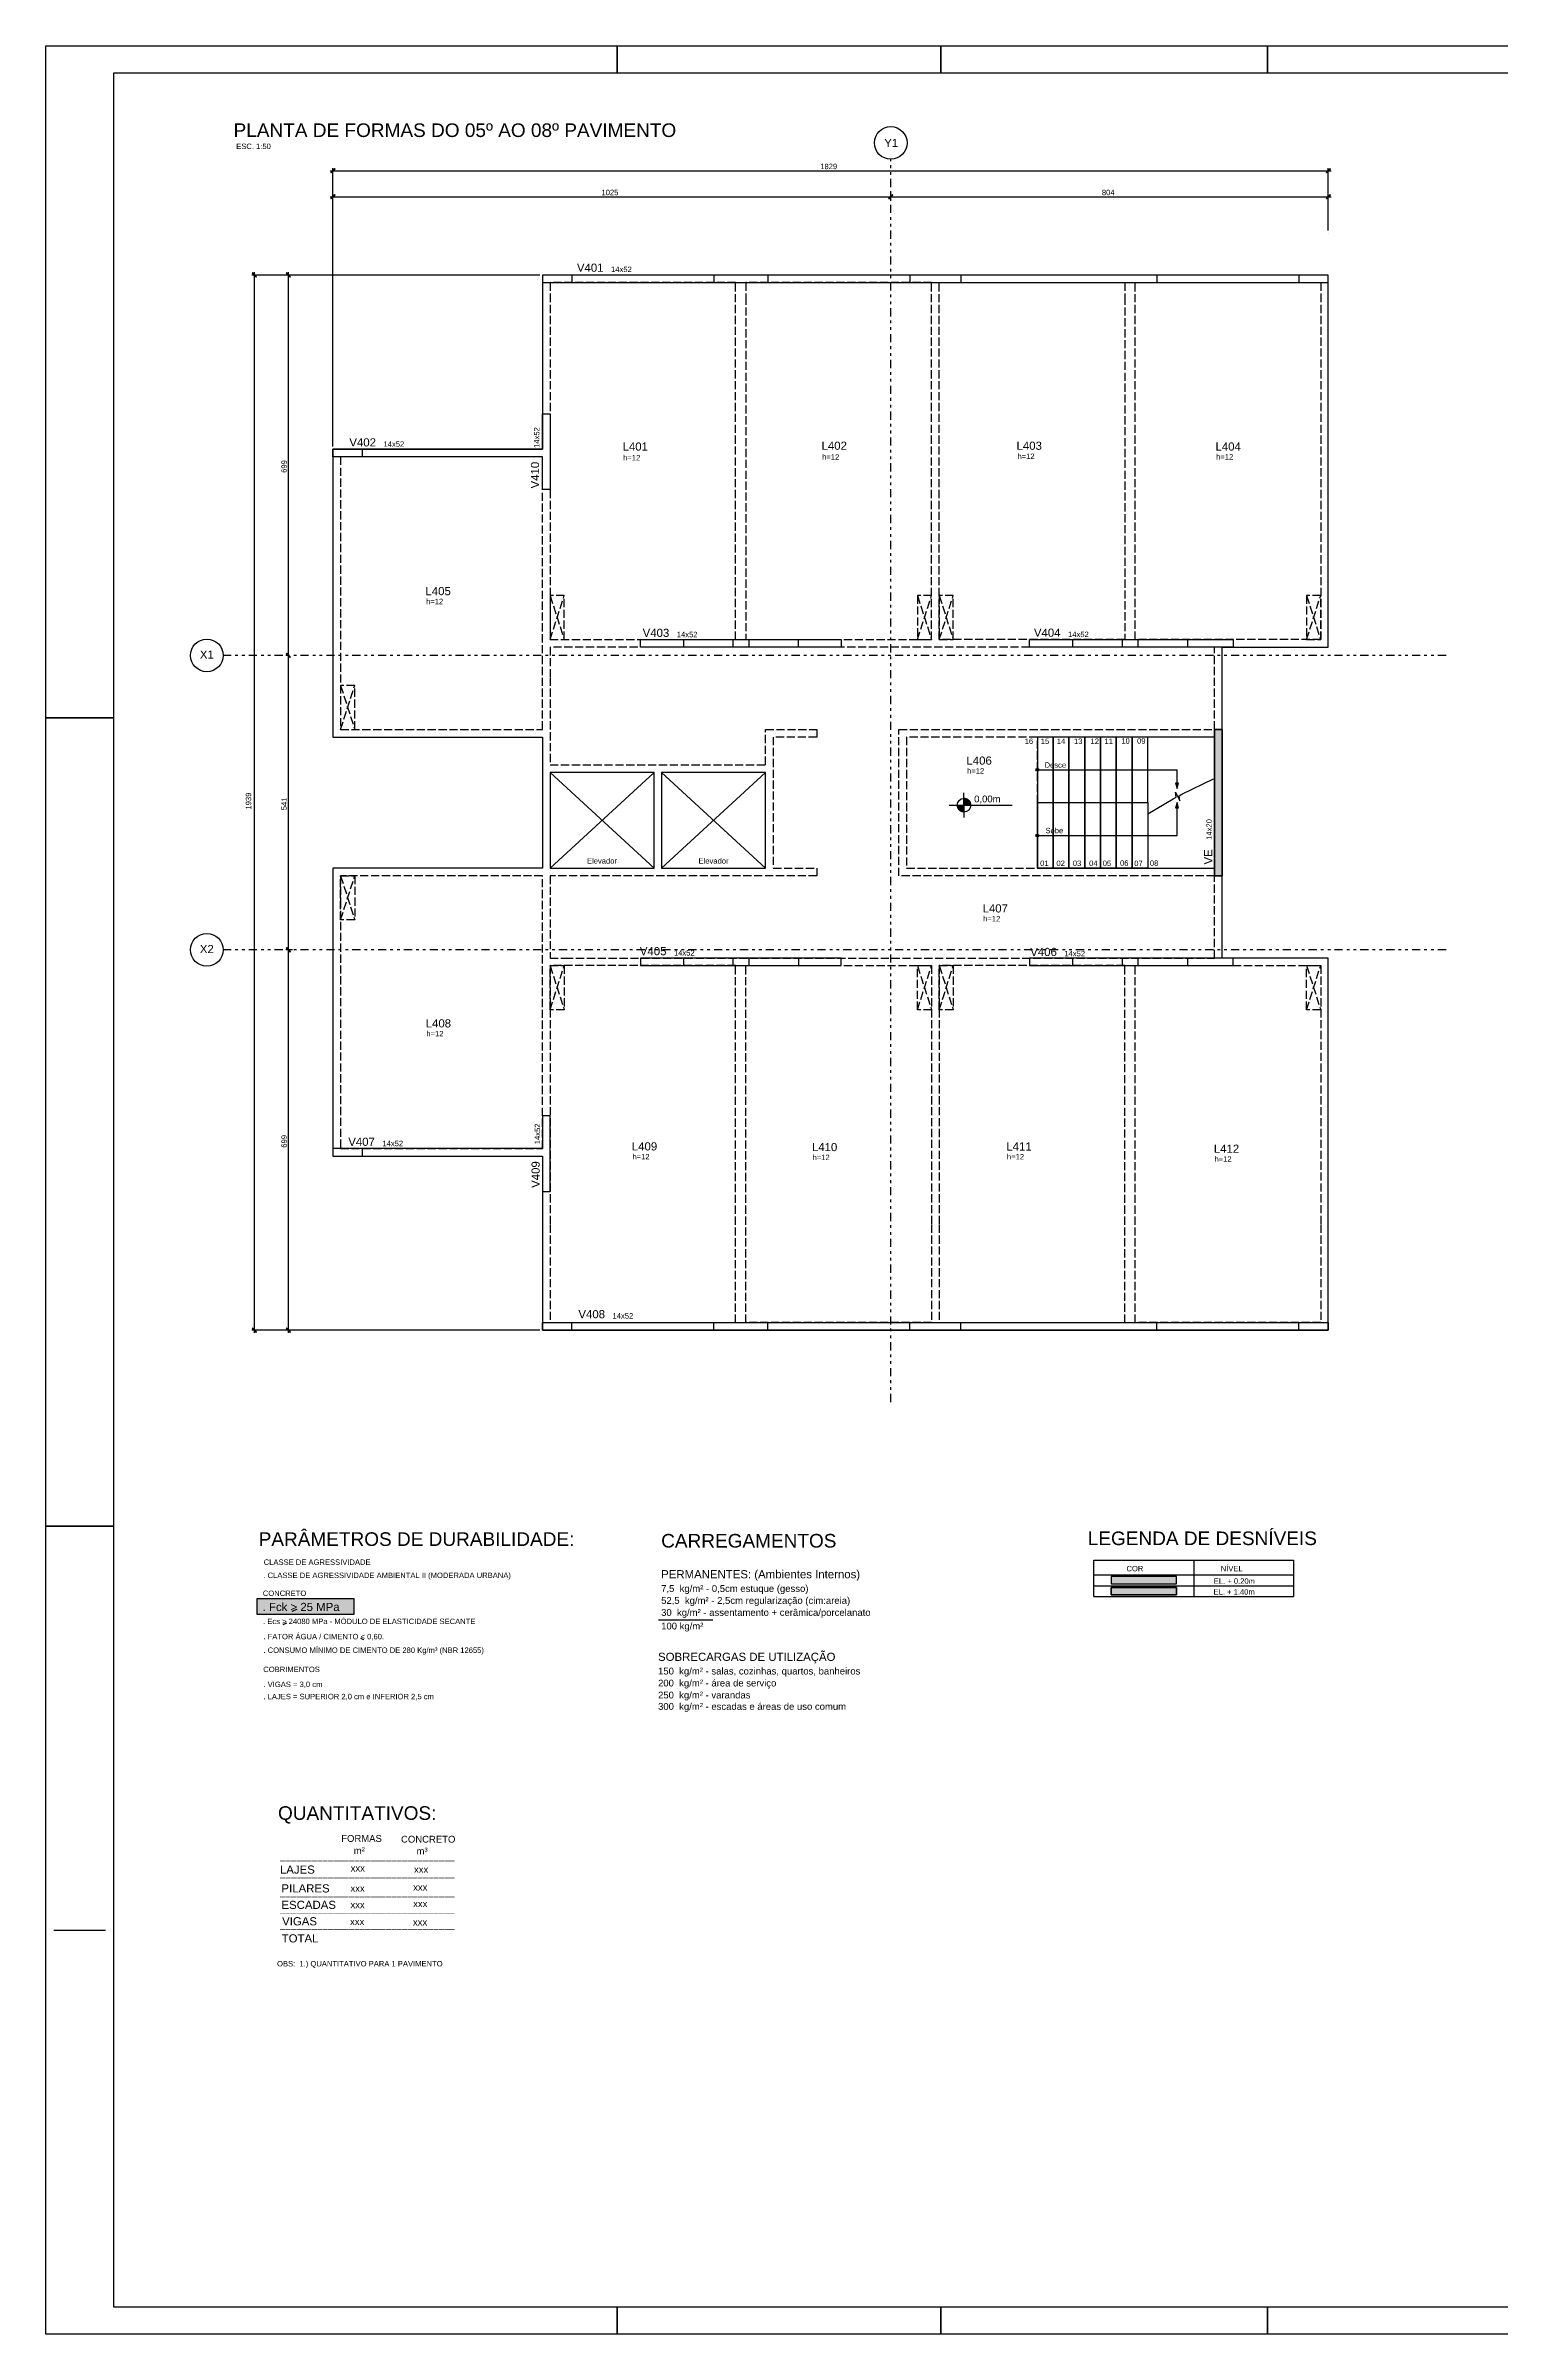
# Model space of a CAD drawing. Extents: x 0 to 119, y 0 to 84.
# Drawn here: x 0 to 53.5, y 0 to 84.1 of the extents above; entities that cross this region are included whole.
import ezdxf

# ---------------------------------------------------------------- set-up
doc = ezdxf.new("R2010")
doc.units = 0
doc.header["$MEASUREMENT"] = 0
doc.linetypes.add('ESTILO_TQS_0004', pattern=[1.09, 0.3, -0.15, 0.02, -0.15, 0.02, -0.15, 0.3])
doc.linetypes.add('ESTILO_TQS_0005', pattern=[0.4, 0.3, -0.1])
for name, color, linetype in [('1', 1, 'CONTINUOUS'), ('16', 10, 'CONTINUOUS'), ('2', 2, 'CONTINUOUS'), ('3', 3, 'CONTINUOUS'), ('4', 4, 'CONTINUOUS'), ('41', 41, 'CONTINUOUS'), ('5', 5, 'CONTINUOUS'), ('7', 7, 'CONTINUOUS'), ('9', 254, 'CONTINUOUS')]:
    doc.layers.add(name, color=color, linetype=linetype)
doc.styles.add('TQS_ARIAL', font='arial.ttf')

msp = doc.modelspace()

# ---------------------------------------------------------------- linework, layer by layer
at = {"layer": '1', "linetype": 'Continuous'}
for p, q in [((10.4538, 79.505307), (47.2338, 79.505307)), ((10.5538, 77.753239), (10.5538, 79.605307)), ((47.1338, 77.311897), (47.1338, 79.605307)), ((10.4538, 78.548793), (31.1538, 78.548793)), ((10.5538, 69.374998), (10.5538, 78.648793)), ((30.9538, 78.548793), (47.2338, 78.548793)), ((31.0538, 78.519512), (31.0538, 78.648793)), ((31.0538, 78.519512), (31.0538, 78.648793)), ((47.1338, 77.893312), (47.1338, 78.648793)), ((7.669801, 36.794998), (7.669801, 75.775002)), ((8.918703, 61.595), (8.918703, 75.775002)), ((9.705371, 75.675002), (7.569801, 75.675002)), ((18.1538, 75.675002), (8.818703, 75.675002)), ((8.849802, 61.695), (8.818703, 61.695)), ((8.849802, 61.695), (8.818703, 61.695)), ((8.918703, 50.775), (8.918703, 61.795)), ((18.5338, 57.394998), (22.3538, 53.874998)), ((18.5338, 53.874998), (22.3538, 57.394998)), ((22.6338, 57.394998), (26.4538, 53.874998)), ((22.6338, 53.874998), (26.4538, 57.394998)), ((36.443942, 57.489998), (41.573942, 57.489998)), ((41.573942, 57.001767), (41.573942, 57.489998)), ((33.744485, 56.439025), (33.744485, 56.647217)), ((33.744485, 56.439025), (33.744485, 55.939025)), ((33.744485, 55.939025), (33.744485, 56.439025)), ((33.744485, 56.426878), (33.821467, 56.426878)), ((33.744485, 56.411021), (33.859454, 56.411021)), ((33.744485, 56.395164), (33.88593, 56.395164)), ((33.744485, 56.379307), (33.906635, 56.379307)), ((33.744485, 56.363451), (33.923582, 56.363451)), ((33.744485, 56.347594), (33.937762, 56.347594)), ((40.503942, 55.874989), (41.436264, 56.42845)), ((41.756932, 56.593957), (42.9138, 57.154998)), ((33.20455, 56.189025), (35.517157, 56.189025)), ((33.494485, 56.189025), (33.994485, 56.189025)), ((33.744484, 56.173169), (33.495096, 56.173169)), ((33.744484, 56.157312), (33.496503, 56.157312)), ((33.744484, 56.141455), (33.499051, 56.141455)), ((33.744484, 56.125598), (33.502663, 56.125598)), ((33.744484, 56.109742), (33.507389, 56.109742)), ((33.744484, 56.093884), (33.513295, 56.093884)), ((33.744484, 56.078028), (33.520476, 56.078028)), ((33.744484, 56.062171), (33.529059, 56.062171)), ((33.744484, 56.046314), (33.539219, 56.046314)), ((33.744484, 56.030457), (33.551207, 56.030457)), ((33.744484, 56.014601), (33.565386, 56.014601)), ((33.744484, 55.998743), (33.582333, 55.998743)), ((33.744484, 55.982887), (33.603038, 55.982887)), ((33.744484, 55.96703), (33.629514, 55.96703)), ((33.744484, 55.951173), (33.667502, 55.951173)), ((33.744485, 56.331737), (33.949749, 56.331737)), ((33.744485, 56.31588), (33.959909, 56.31588)), ((33.744485, 56.300023), (33.968492, 56.300023)), ((33.744485, 56.284166), (33.975673, 56.284166)), ((33.744485, 56.268309), (33.981579, 56.268309)), ((33.744485, 56.252453), (33.986305, 56.252453)), ((33.744485, 56.236596), (33.989916, 56.236596)), ((33.744485, 56.220739), (33.992465, 56.220739)), ((33.744485, 56.204882), (33.993951, 56.204882)), ((33.744485, 55.939025), (33.744485, 55.739025)), ((41.573942, 55.079998), (41.573942, 56.096571)), ((36.443942, 55.079998), (41.573942, 55.079998)), ((9.066815, 50.875), (8.818703, 50.875)), ((9.066815, 50.875), (8.818703, 50.875)), ((8.918703, 36.794998), (8.918703, 50.975)), ((10.720811, 36.894998), (7.569801, 36.894998)), ((18.1538, 36.894998), (8.818703, 36.894998)), ((38.522097, 28.442188), (45.855357, 28.442188)), ((38.522097, 27.108871), (38.522097, 28.442188)), ((38.522097, 27.908871), (45.855357, 27.908871)), ((42.188727, 28.442188), (42.188727, 27.908855)), ((42.188727, 27.908855), (42.188727, 27.108871)), ((45.855357, 28.442188), (45.855357, 27.108871)), ((38.522097, 27.508865), (45.855357, 27.508865)), ((38.522097, 27.508865), (45.855357, 27.508865)), ((38.522097, 27.108871), (45.855357, 27.108871)), ((42.188727, 27.508865), (42.188727, 27.508865)), ((22.513553, 26.258134), (24.513553, 26.258134))]:
    msp.add_line(p, q, dxfattribs=at)
at = {"layer": '1', "linetype": 'ESTILO_TQS_0005'}
for p, q in [((19.3338, 75.675002), (19.3338, 75.395002)), ((24.5538, 75.675002), (24.5538, 75.395002)), ((26.5338, 75.675002), (26.5338, 75.395002)), ((31.7538, 75.675002), (31.75526, 75.395002)), ((33.6338, 75.675002), (33.6338, 75.395002)), ((40.8338, 75.675002), (40.8338, 75.395002)), ((46.0538, 75.675002), (46.0538, 75.395002)), ((11.6338, 69.274998), (11.6338, 68.994998)), ((18.5338, 62.275002), (19.0538, 63.895002)), ((18.5338, 63.895002), (19.0538, 62.275002)), ((32.0338, 62.275002), (32.5538, 63.895002)), ((32.0338, 63.895002), (32.5538, 62.275002)), ((32.8338, 62.275002), (33.3538, 63.895002)), ((32.8338, 63.895002), (33.3538, 62.275002)), ((46.3338, 62.275002), (46.8538, 63.895002)), ((46.3338, 63.895002), (46.8538, 62.275002)), ((23.4338, 62.275002), (23.4338, 61.995002)), ((25.2538, 62.275002), (25.2538, 61.995002)), ((25.8338, 62.275002), (25.8338, 61.995002)), ((27.6538, 62.275002), (27.6538, 61.995002)), ((37.7338, 62.275002), (37.7338, 61.995002)), ((39.5538, 62.275002), (39.5538, 61.995002)), ((40.1338, 62.275002), (40.1338, 61.995002)), ((41.9538, 62.275002), (41.9538, 61.995002)), ((10.8338, 58.974998), (11.3538, 60.594998)), ((10.8338, 60.594998), (11.3538, 58.974998)), ((10.8338, 53.595002), (11.3538, 51.975002)), ((10.8338, 51.975002), (11.3538, 53.595002)), ((23.4338, 50.574998), (23.4338, 50.294998)), ((25.2538, 50.574998), (25.2538, 50.294998)), ((25.8338, 50.574998), (25.8338, 50.294998)), ((27.657702, 50.574998), (27.657702, 50.294998)), ((37.7338, 50.574998), (37.7338, 50.294998)), ((39.5538, 50.574998), (39.5538, 50.294998)), ((40.1338, 50.574998), (40.1338, 50.294998)), ((41.9538, 50.574998), (41.9538, 50.294998)), ((18.5338, 50.294998), (19.0538, 48.674998)), ((18.5338, 48.674998), (19.0538, 50.294998)), ((32.0338, 50.294998), (32.5538, 48.674998)), ((32.0338, 48.674998), (32.5538, 50.294998)), ((32.8338, 50.294998), (33.3538, 48.674998)), ((32.8338, 48.674998), (33.3538, 50.294998)), ((46.3338, 50.294998), (46.8538, 48.674998)), ((46.3338, 48.674998), (46.8538, 50.294998)), ((11.6338, 43.575002), (11.6338, 43.295002)), ((19.3338, 36.894998), (19.3338, 37.174998)), ((24.5538, 36.894998), (24.5538, 37.174998)), ((26.5338, 36.894998), (26.5338, 37.174998)), ((31.7538, 36.894998), (31.75526, 37.174998)), ((33.6338, 36.894998), (33.6338, 37.174998)), ((40.8338, 36.894998), (40.8338, 37.174998)), ((46.0538, 36.894998), (46.0538, 37.174998))]:
    msp.add_line(p, q, dxfattribs=at)
at = {"layer": '1', "linetype": 'Continuous'}
for points in [[(-0.00006, 84.100032), (20.99994, 84.100032), (20.99994, 83.100032), (20.99994, 84.100032), (32.89994, 84.100032), (32.89994, 83.100032), (32.89994, 84.100032), (44.89994, 84.100032), (44.89994, 83.100032), (44.89994, 84.100032), (63.39994, 84.100032)], [(63.39994, 0.000032), (44.89994, 0.000032), (44.89994, 1.000032), (44.89994, 0.000032), (32.89994, 0.000032), (32.89994, 1.000032), (32.89994, 0.000032), (20.99994, 0.000032), (20.99994, 1.000032), (20.99994, 0.000032), (-0.00006, 0.000032), (-0.00006, 29.700032), (2.49994, 29.700032), (-0.00006, 29.700032), (-0.00006, 59.400032), (2.49994, 59.400032), (-0.00006, 59.400032), (-0.00006, 84.100032)], [(10.491917, 79.425746), (10.634823, 79.568652), (10.617145, 79.586329), (10.474239, 79.443424), (10.491917, 79.425746)], [(47.071917, 79.425746), (47.214823, 79.568652), (47.197145, 79.586329), (47.054239, 79.443424), (47.071917, 79.425746)], [(10.491917, 78.469232), (10.634823, 78.612138), (10.617145, 78.629816), (10.474239, 78.48691), (10.491917, 78.469232)], [(30.991917, 78.469232), (31.134823, 78.612138), (31.117145, 78.629816), (30.974239, 78.48691), (30.991917, 78.469232)], [(30.991917, 78.469232), (31.134823, 78.612138), (31.117145, 78.629816), (30.974239, 78.48691), (30.991917, 78.469232)], [(47.071917, 78.469232), (47.214823, 78.612138), (47.197145, 78.629816), (47.054239, 78.48691), (47.071917, 78.469232)], [(7.749361, 75.613119), (7.606456, 75.756024), (7.588778, 75.738347), (7.731684, 75.595441), (7.749361, 75.613119)], [(8.998264, 75.613119), (8.855358, 75.756024), (8.837681, 75.738347), (8.980586, 75.595441), (8.998264, 75.613119)], [(8.998264, 61.633117), (8.855358, 61.776023), (8.837681, 61.758345), (8.980586, 61.615439), (8.998264, 61.633117)], [(8.998264, 61.633117), (8.855358, 61.776023), (8.837681, 61.758345), (8.980586, 61.615439), (8.998264, 61.633117)], [(36.443942, 56.284998), (37.023942, 56.284998), (37.023942, 58.694998), (36.443942, 58.694998), (36.443942, 56.284998)], [(37.023942, 56.284998), (37.603942, 56.284998), (37.603942, 58.694998), (37.023942, 58.694998), (37.023942, 56.284998)], [(37.603942, 56.284998), (38.183942, 56.284998), (38.183942, 58.694998), (37.603942, 58.694998), (37.603942, 56.284998)], [(38.183942, 56.284998), (38.763942, 56.284998), (38.763942, 58.694998), (38.183942, 58.694998), (38.183942, 56.284998)], [(38.763942, 56.284998), (39.343942, 56.284998), (39.343942, 58.694998), (38.763942, 58.694998), (38.763942, 56.284998)], [(39.343942, 56.284998), (39.923942, 56.284998), (39.923942, 58.694998), (39.343942, 58.694998), (39.343942, 56.284998)], [(39.923942, 56.284998), (40.503942, 56.284998), (40.503942, 58.694998), (39.923942, 58.694998), (39.923942, 56.284998)], [(33.744485, 56.439025), (33.744485, 56.189025), (33.994485, 56.189025), (33.993951, 56.204882), (33.992465, 56.220739), (33.989916, 56.236596), (33.986305, 56.252453), (33.981579, 56.268309), (33.975673, 56.284166), (33.968492, 56.300023), (33.959909, 56.31588), (33.949614, 56.331737), (33.937583, 56.347594), (33.923446, 56.363451), (33.906474, 56.379307), (33.885761, 56.395164), (33.859194, 56.411021), (33.82112, 56.426878), (33.79275, 56.434321), (33.774746, 56.437187), (33.75662, 56.43873), (33.744485, 56.439025)], [(41.436271, 56.428437), (41.543161, 56.483605), (41.513854, 56.671523), (41.679358, 56.350853), (41.650051, 56.538772), (41.756941, 56.59394)], [(36.443942, 56.284998), (37.023942, 56.284998), (37.023942, 53.874998), (36.443942, 53.874998), (36.443942, 56.284998)], [(37.023942, 56.284998), (37.603942, 56.284998), (37.603942, 53.874998), (37.023942, 53.874998), (37.023942, 56.284998)], [(37.603942, 56.284998), (38.183942, 56.284998), (38.183942, 53.874998), (37.603942, 53.874998), (37.603942, 56.284998)], [(38.183942, 56.284998), (38.763942, 56.284998), (38.763942, 53.874998), (38.183942, 53.874998), (38.183942, 56.284998)], [(38.763942, 56.284998), (39.343942, 56.284998), (39.343942, 53.874998), (38.763942, 53.874998), (38.763942, 56.284998)], [(39.343942, 56.284998), (39.923942, 56.284998), (39.923942, 53.874998), (39.343942, 53.874998), (39.343942, 56.284998)], [(39.923942, 56.284998), (40.503942, 56.284998), (40.503942, 53.874998), (39.923942, 53.874998), (39.923942, 56.284998)], [(8.998264, 50.813117), (8.855358, 50.956023), (8.837681, 50.938345), (8.980586, 50.795439), (8.998264, 50.813117)], [(8.998264, 50.813117), (8.855358, 50.956023), (8.837681, 50.938345), (8.980586, 50.795439), (8.998264, 50.813117)], [(7.749361, 36.833116), (7.606456, 36.976021), (7.588778, 36.958343), (7.731684, 36.815438), (7.749361, 36.833116)], [(8.998264, 36.833116), (8.855358, 36.976021), (8.837681, 36.958343), (8.980586, 36.815438), (8.998264, 36.833116)], [(39.155424, 27.575538), (41.5554, 27.575538), (41.5554, 27.8422), (39.155424, 27.8422), (39.155424, 27.575538)], [(39.155424, 27.175548), (41.5554, 27.175548), (41.5554, 27.442211), (39.155424, 27.442211), (39.155424, 27.175548)]]:
    msp.add_lwpolyline(points, dxfattribs=at)
at = {"layer": '1', "linetype": 'ESTILO_TQS_0005'}
for points in [[(18.5338, 74.975002), (18.5338, 62.275002), (25.3538, 62.275002), (25.3538, 75.395002), (18.5338, 75.395002), (18.5338, 74.975002)], [(25.7338, 74.885002), (25.7338, 62.275002), (32.5538, 62.275002), (32.5538, 75.395002), (25.7338, 75.395002), (25.7338, 74.885002)], [(39.6538, 74.885002), (39.6538, 62.275002), (32.8338, 62.275002), (32.8338, 75.395002), (39.6538, 75.395002), (39.6538, 74.885002)], [(46.8538, 74.975002), (46.8538, 62.275002), (40.0338, 62.275002), (40.0338, 75.395002), (46.8538, 75.395002), (46.8538, 74.975002)], [(10.8338, 67.794998), (10.8338, 58.974998), (18.2538, 58.974998), (18.2538, 68.994998), (10.8338, 68.994998), (10.8338, 67.794998)], [(18.5338, 62.275002), (19.0538, 62.275002), (19.0538, 63.895002), (18.5338, 63.895002), (18.5338, 62.275002)], [(32.0338, 62.275002), (32.5538, 62.275002), (32.5538, 63.895002), (32.0338, 63.895002), (32.0338, 62.275002)], [(32.8338, 62.275002), (33.3538, 62.275002), (33.3538, 63.895002), (32.8338, 63.895002), (32.8338, 62.275002)], [(46.3338, 62.275002), (46.8538, 62.275002), (46.8538, 63.895002), (46.3338, 63.895002), (46.3338, 62.275002)], [(18.5338, 60.875002), (18.5338, 57.674998), (26.4538, 57.674998), (26.4538, 58.974998), (28.3338, 58.974998), (28.3338, 58.694998), (26.7338, 58.694998), (26.7338, 53.874998), (28.3338, 53.874998), (28.3338, 53.594998), (18.5338, 53.594998), (18.5338, 50.574998), (19.085334, 50.574998), (42.9538, 50.574998), (42.9538, 53.594998), (31.3538, 53.594998), (31.3538, 58.974998), (42.9538, 58.974998), (42.9538, 61.995002), (18.5338, 61.995002), (18.5338, 60.875002)], [(10.8338, 58.974998), (11.3538, 58.974998), (11.3538, 60.594998), (10.8338, 60.594998), (10.8338, 58.974998)], [(31.6338, 57.474998), (31.6338, 53.874998), (36.443942, 53.874998), (36.443942, 58.694998), (31.6338, 58.694998), (31.6338, 57.474998)], [(10.8338, 52.703549), (10.8338, 43.575002), (18.2538, 43.575002), (18.2538, 53.595002), (10.8338, 53.595002), (10.8338, 52.703549)], [(10.8338, 53.595002), (11.3538, 53.595002), (11.3538, 51.975002), (10.8338, 51.975002), (10.8338, 53.595002)], [(18.5338, 40.774998), (18.5338, 37.174998), (25.3538, 37.174998), (25.3538, 50.294998), (18.5338, 50.294998), (18.5338, 40.774998)], [(18.5338, 50.294998), (19.0538, 50.294998), (19.0538, 48.674998), (18.5338, 48.674998), (18.5338, 50.294998)], [(32.5538, 40.774998), (32.5538, 37.174998), (25.7338, 37.174998), (25.7338, 50.294998), (32.5538, 50.294998), (32.5538, 40.774998)], [(32.0338, 50.294998), (32.5538, 50.294998), (32.5538, 48.674998), (32.0338, 48.674998), (32.0338, 50.294998)], [(32.8338, 40.774998), (32.8338, 37.174998), (39.6538, 37.174998), (39.6538, 50.294998), (32.8338, 50.294998), (32.8338, 40.774998)], [(32.8338, 50.294998), (33.3538, 50.294998), (33.3538, 48.674998), (32.8338, 48.674998), (32.8338, 50.294998)], [(46.8538, 40.774998), (46.8538, 37.174998), (40.0338, 37.174998), (40.0338, 50.294998), (46.8538, 50.294998), (46.8538, 40.774998)], [(46.3338, 50.294998), (46.8538, 50.294998), (46.8538, 48.674998), (46.3338, 48.674998), (46.3338, 50.294998)]]:
    msp.add_lwpolyline(points, dxfattribs=at)
at = {"layer": '1', "linetype": 'Continuous'}
for centre, radius in [((31.0538, 80.529959), 0.6), ((5.919409, 61.695), 0.6), ((33.744485, 56.189025), 0.25), ((5.919409, 50.875), 0.6)]:
    msp.add_circle(centre, radius, dxfattribs=at)
for points in [[(10.491917, 79.425746), (10.617145, 79.586329), (10.474239, 79.443424)], [(10.491917, 79.425746), (10.474239, 79.443424), (10.491917, 79.425746)], [(10.491917, 79.425746), (10.634823, 79.568652), (10.617145, 79.586329)], [(47.071917, 79.425746), (47.197145, 79.586329), (47.054239, 79.443424)], [(47.071917, 79.425746), (47.054239, 79.443424), (47.071917, 79.425746)], [(47.071917, 79.425746), (47.214823, 79.568652), (47.197145, 79.586329)], [(10.491917, 78.469232), (10.617145, 78.629816), (10.474239, 78.48691)], [(10.491917, 78.469232), (10.474239, 78.48691), (10.491917, 78.469232)], [(10.491917, 78.469232), (10.634823, 78.612138), (10.617145, 78.629816)], [(30.991917, 78.469232), (31.117145, 78.629816), (30.974239, 78.48691)], [(30.991917, 78.469232), (31.117145, 78.629816), (30.974239, 78.48691)], [(30.991917, 78.469232), (30.974239, 78.48691), (30.991917, 78.469232)], [(30.991917, 78.469232), (30.974239, 78.48691), (30.991917, 78.469232)], [(30.991917, 78.469232), (31.134823, 78.612138), (31.117145, 78.629816)], [(30.991917, 78.469232), (31.134823, 78.612138), (31.117145, 78.629816)], [(47.071917, 78.469232), (47.197145, 78.629816), (47.054239, 78.48691)], [(47.071917, 78.469232), (47.054239, 78.48691), (47.071917, 78.469232)], [(47.071917, 78.469232), (47.214823, 78.612138), (47.197145, 78.629816)], [(7.749361, 75.613119), (7.606456, 75.756024), (7.588778, 75.738347)], [(7.749361, 75.613119), (7.588778, 75.738347), (7.731684, 75.595441)], [(8.998264, 75.613119), (8.855358, 75.756024), (8.837681, 75.738347)], [(8.998264, 75.613119), (8.837681, 75.738347), (8.980586, 75.595441)], [(7.749361, 75.613119), (7.731684, 75.595441), (7.749361, 75.613119)], [(8.998264, 75.613119), (8.980586, 75.595441), (8.998264, 75.613119)], [(8.998264, 61.633117), (8.855358, 61.776023), (8.837681, 61.758345)], [(8.998264, 61.633117), (8.855358, 61.776023), (8.837681, 61.758345)], [(8.998264, 61.633117), (8.837681, 61.758345), (8.980586, 61.615439)], [(8.998264, 61.633117), (8.837681, 61.758345), (8.980586, 61.615439)], [(8.998264, 61.633117), (8.980586, 61.615439), (8.998264, 61.633117)], [(8.998264, 61.633117), (8.980586, 61.615439), (8.998264, 61.633117)], [(8.998264, 50.813117), (8.855358, 50.956023), (8.837681, 50.938345)], [(8.998264, 50.813117), (8.855358, 50.956023), (8.837681, 50.938345)], [(8.998264, 50.813117), (8.837681, 50.938345), (8.980586, 50.795439)], [(8.998264, 50.813117), (8.837681, 50.938345), (8.980586, 50.795439)], [(8.998264, 50.813117), (8.980586, 50.795439), (8.998264, 50.813117)], [(8.998264, 50.813117), (8.980586, 50.795439), (8.998264, 50.813117)], [(7.749361, 36.833116), (7.606456, 36.976021), (7.588778, 36.958343)], [(7.749361, 36.833116), (7.588778, 36.958343), (7.731684, 36.815438)], [(7.749361, 36.833116), (7.731684, 36.815438), (7.749361, 36.833116)], [(8.998264, 36.833116), (8.855358, 36.976021), (8.837681, 36.958343)], [(8.998264, 36.833116), (8.837681, 36.958343), (8.980586, 36.815438)], [(8.998264, 36.833116), (8.980586, 36.815438), (8.998264, 36.833116)]]:
    msp.add_solid(points, dxfattribs=at)
at = {"layer": '16', "linetype": 'Continuous'}
for points in [[(42.9538, 58.974998), (43.2338, 58.974998), (43.2338, 53.594998), (42.9538, 53.594998), (42.9538, 58.974998)], [(39.155424, 27.442211), (41.5554, 27.442211), (41.5554, 27.175548), (39.155424, 27.175548), (39.155424, 27.442211)]]:
    msp.add_lwpolyline(points, dxfattribs=at)
for points in [[(42.9538, 58.974998), (43.2338, 58.974998), (43.2338, 53.594998)], [(42.9538, 58.974998), (43.2338, 53.594998), (42.9538, 53.594998)], [(42.9538, 58.974998), (42.9538, 53.594998), (42.9538, 58.974998)], [(39.155424, 27.442211), (41.5554, 27.442211), (41.5554, 27.175548)], [(39.155424, 27.442211), (41.5554, 27.175548), (39.155424, 27.175548)], [(39.155424, 27.442211), (39.155424, 27.175548), (39.155424, 27.442211)]]:
    msp.add_solid(points, dxfattribs=at)
at = {"layer": '2', "linetype": 'ESTILO_TQS_0004'}
for p, q in [((31.0538, 34.256225), (31.0538, 79.929959)), ((51.461005, 61.695), (6.519409, 61.695)), ((51.461005, 50.875), (6.519409, 50.875))]:
    msp.add_line(p, q, dxfattribs=at)
at = {"layer": '2', "linetype": 'Continuous'}
for p, q in [((31.0538, 78.419512), (31.0538, 78.419512)), ((31.0538, 78.419512), (31.0538, 78.419512)), ((10.5538, 77.653239), (10.5538, 77.653239)), ((47.1338, 77.793312), (47.1338, 77.793312)), ((47.1338, 77.211897), (47.1338, 77.211897)), ((9.805371, 75.675002), (9.805371, 75.675002)), ((18.2538, 75.675002), (18.2538, 75.675002)), ((10.5538, 69.274998), (10.5538, 69.274998)), ((8.949802, 61.695), (8.949802, 61.695)), ((8.949802, 61.695), (8.949802, 61.695)), ((9.166815, 50.875), (9.166815, 50.875)), ((9.166815, 50.875), (9.166815, 50.875)), ((10.820811, 36.894998), (10.820811, 36.894998)), ((18.2538, 36.894998), (18.2538, 36.894998)), ((8.725363, 26.087765), (8.856779, 26.148146)), ((9.058082, 26.568876), (9.243268, 26.650007)), ((11.570274, 25.583684), (11.680379, 25.533959))]:
    msp.add_line(p, q, dxfattribs=at)
for points in [[(41.517942, 57.001767), (41.573942, 56.805767), (41.629942, 57.001767), (41.517942, 57.001767)], [(41.629942, 56.096571), (41.573942, 56.292571), (41.517942, 56.096571), (41.629942, 56.096571)]]:
    msp.add_lwpolyline(points, dxfattribs=at)
for centre in [(36.443942, 57.489998), (36.443942, 55.079998)]:
    msp.add_circle(centre, 0.053637, dxfattribs=at)
for points in [[(36.49758, 57.489998), (36.417123, 57.53645), (36.393539, 57.508344)], [(36.49758, 57.489998), (36.393539, 57.508344), (36.393539, 57.471653)], [(36.49758, 57.489998), (36.393539, 57.471653), (36.417123, 57.443547)], [(36.49758, 57.489998), (36.453256, 57.542821), (36.417123, 57.53645)], [(36.49758, 57.489998), (36.417123, 57.443547), (36.453256, 57.437176)], [(36.49758, 57.489998), (36.485031, 57.524476), (36.453256, 57.542821)], [(36.49758, 57.489998), (36.453256, 57.437176), (36.485031, 57.455521)], [(36.49758, 57.489998), (36.485031, 57.455521), (36.49758, 57.489998)], [(41.517942, 57.001767), (41.573942, 56.805767), (41.629942, 57.001767)], [(41.517942, 57.001767), (41.629942, 57.001767), (41.517942, 57.001767)], [(41.629942, 56.096571), (41.573942, 56.292571), (41.517942, 56.096571)], [(41.629942, 56.096571), (41.517942, 56.096571), (41.629942, 56.096571)], [(36.49758, 55.079998), (36.417123, 55.12645), (36.393539, 55.098344)], [(36.49758, 55.079998), (36.393539, 55.098344), (36.393539, 55.061653)], [(36.49758, 55.079998), (36.393539, 55.061653), (36.417123, 55.033547)], [(36.49758, 55.079998), (36.453256, 55.132821), (36.417123, 55.12645)], [(36.49758, 55.079998), (36.417123, 55.033547), (36.453256, 55.027176)], [(36.49758, 55.079998), (36.485031, 55.114476), (36.453256, 55.132821)], [(36.49758, 55.079998), (36.453256, 55.027176), (36.485031, 55.045521)], [(36.49758, 55.079998), (36.485031, 55.045521), (36.49758, 55.079998)]]:
    msp.add_solid(points, dxfattribs=at)
at = {"layer": '3', "linetype": 'Continuous'}
for points in [[(18.2538, 36.894998), (47.1338, 36.894998), (47.1338, 50.574998), (43.2338, 50.574998), (43.2338, 61.995002), (47.1338, 61.995002), (47.1338, 75.675002), (18.2538, 75.675002), (18.2538, 69.274998), (10.5538, 69.274998), (10.5538, 58.694998), (18.2538, 58.694998), (18.2538, 53.875002), (10.5538, 53.875002), (10.5538, 43.295002), (18.2538, 43.295002), (18.2538, 36.894998)], [(36.443942, 58.694998), (36.443942, 53.874998), (42.9538, 53.874998), (42.9538, 58.694998), (36.443942, 58.694998)], [(18.5338, 56.574998), (18.5338, 53.874998), (22.3538, 53.874998), (22.3538, 57.394998), (18.5338, 57.394998), (18.5338, 56.574998)], [(22.6338, 56.574998), (22.6338, 53.874998), (26.4538, 53.874998), (26.4538, 57.394998), (22.6338, 57.394998), (22.6338, 56.574998)]]:
    msp.add_lwpolyline(points, dxfattribs=at)
at = {"layer": '4', "linetype": 'Continuous'}
for points in [[(47.1338, 75.675002), (18.2538, 75.675002), (18.2538, 75.395002), (47.1338, 75.395002), (47.1338, 75.675002)], [(10.5538, 69.274998), (18.2538, 69.274998), (18.2538, 70.575002), (18.5338, 70.575002), (18.5338, 67.795002), (18.2538, 67.795002), (18.2538, 68.994998), (10.5538, 68.994998), (10.5538, 69.274998)], [(21.8538, 62.275002), (29.2338, 62.275002), (29.2338, 61.995002), (21.8538, 61.995002), (21.8538, 62.275002)], [(36.1538, 62.275002), (43.6338, 62.275002), (43.6338, 61.995002), (36.1538, 61.995002), (36.1538, 62.275002)], [(42.9538, 58.974998), (42.9538, 53.594998), (43.2338, 53.594998), (43.2338, 58.974998), (42.9538, 58.974998)], [(21.8538, 50.294998), (29.2338, 50.294998), (29.2338, 50.574998), (21.8538, 50.574998), (21.8538, 50.294998)], [(36.1538, 50.294998), (43.6338, 50.294998), (43.6338, 50.574998), (36.1538, 50.574998), (36.1538, 50.294998)], [(10.5538, 43.295002), (18.2538, 43.295002), (18.2538, 41.994998), (18.5338, 41.994998), (18.5338, 44.774998), (18.2538, 44.774998), (18.2538, 43.575002), (10.5538, 43.575002), (10.5538, 43.295002)], [(47.1338, 36.894998), (18.2538, 36.894998), (18.2538, 37.174998), (47.1338, 37.174998), (47.1338, 36.894998)], [(7.775168, 27.040011), (11.319971, 27.040011), (11.319971, 26.455775), (7.775168, 26.455775), (7.775168, 27.040011)]]:
    msp.add_lwpolyline(points, dxfattribs=at)
at = {"layer": '41', "linetype": 'Continuous'}
msp.add_lwpolyline([(39.155424, 27.8422), (39.155424, 27.575538), (41.5554, 27.575538), (41.5554, 27.8422), (39.155424, 27.8422)], dxfattribs=at)
for points in [[(39.155424, 27.8422), (39.155424, 27.575538), (41.5554, 27.575538)], [(39.155424, 27.8422), (41.5554, 27.575538), (41.5554, 27.8422)], [(39.155424, 27.8422), (41.5554, 27.8422), (39.155424, 27.8422)]]:
    msp.add_solid(points, dxfattribs=at)
at = {"layer": '7', "linetype": 'Continuous'}
for p, q in [((2.49994, 83.100032), (117.89994, 83.100032)), ((2.49994, 1.000032), (2.49994, 83.100032)), ((0.29994, 14.850032), (2.19994, 14.850032)), ((117.89994, 1.000032), (2.49994, 1.000032))]:
    msp.add_line(p, q, dxfattribs=at)
at = {"layer": '9', "linetype": 'Continuous'}
msp.add_lwpolyline([(7.775168, 27.040011), (11.319971, 27.040011), (11.319971, 26.455775), (7.775168, 26.455775), (7.775168, 27.040011)], dxfattribs=at)
for points in [[(7.775168, 27.040011), (11.319971, 27.040011), (11.319971, 26.455775)], [(7.775168, 27.040011), (11.319971, 26.455775), (7.775168, 26.455775)], [(7.775168, 27.040011), (7.775168, 26.455775), (7.775168, 27.040011)]]:
    msp.add_solid(points, dxfattribs=at)

# ---------------------------------------------------------------- texts
at = {"layer": '1', "linetype": 'Continuous', "style": 'TQS_ARIAL'}
for p in [(8.617023, 17.454789), (8.617023, 16.8233), (8.617023, 16.132652), (8.617023, 15.534727), (8.617023, 14.927383)]:
    msp.add_text('_________________________________', height=0.25, dxfattribs=at).set_placement(p)
at = {"layer": '2', "linetype": 'Continuous', "style": 'TQS_ARIAL'}
for s, height, p in [('ESC. 1:50', 0.2, (6.998267, 80.304255)), ('1829', 0.2, (28.4638, 79.565307)), ('1025', 0.2, (20.4238, 78.608793)), ('804', 0.2, (38.8138, 78.608793)), ('14x52', 0.2, (20.774855, 75.783171)), ('14x52', 0.2, (12.412324, 69.363189)), ('h=12', 0.2, (21.221129, 68.860695)), ('h=12', 0.2, (28.533274, 68.889886)), ('h=12', 0.2, (35.709805, 68.912354)), ('h=12', 0.2, (43.012213, 68.89365)), ('h=12', 0.2, (13.976412, 63.578639)), ('14x52', 0.2, (23.191276, 62.36364)), ('14x52', 0.2, (37.570147, 62.369908)), ('16', 0.2, (35.976648, 58.442014)), ('15', 0.2, (36.566648, 58.442014)), ('14', 0.2, (37.156648, 58.442014)), ('13', 0.2, (37.786648, 58.442014)), ('12', 0.2, (38.396648, 58.442014)), ('11', 0.2, (38.906648, 58.442014)), ('10', 0.2, (39.527377, 58.452516)), ('09', 0.2, (40.107377, 58.452516)), ('h=12', 0.2, (33.858153, 57.351764)), ('Desce', 0.2, (36.707379, 57.566983)), ('0,00m', 0.25, (34.119132, 56.296442)), ('Sobe', 0.2, (36.740056, 55.158707)), ('Elevador', 0.2, (19.889572, 54.043421)), ('Elevador', 0.2, (23.989572, 54.043421)), ('01', 0.2, (36.543523, 53.955879)), ('02', 0.2, (37.143523, 53.955879)), ('03', 0.2, (37.743523, 53.955879)), ('04', 0.2, (38.343523, 53.955879)), ('05', 0.2, (38.843523, 53.955879)), ('06', 0.2, (39.480398, 53.963769)), ('07', 0.2, (40.003523, 53.955879)), ('08', 0.2, (40.57719, 53.960652)), ('h=12', 0.2, (34.451352, 51.919373)), ('14x52', 0.2, (23.086813, 50.665528)), ('14x52', 0.2, (37.434763, 50.63763)), ('h=12', 0.2, (13.985356, 47.69454)), ('14x52', 0.2, (12.372278, 43.660804)), ('h=12', 0.2, (21.561296, 43.174618)), ('h=12', 0.2, (28.180459, 43.148762)), ('h=12', 0.2, (35.323651, 43.171794)), ('h=12', 0.2, (42.951088, 43.089008)), ('14x52', 0.2, (20.829465, 37.324718)), ('. CLASSE DE AGRESSIVIDADE AMBIENTAL II (MODERADA URBANA)', 0.2, (7.997763, 27.789246)), ('EL. + 0.20m', 0.2, (42.925737, 27.577495)), ('52,5  kg/m² - 2,5cm regularização (cim:areia)', 0.25, (22.615772, 26.83951)), ('7,5  kg/m² - 0,5cm estuque (gesso)', 0.25, (22.615772, 27.27951)), ('EL. + 1.40m', 0.2, (42.916578, 27.179167)), ('. Fck > 25 MPa', 0.3, (7.970493, 26.577824)), ('. Ecs > 24080 MPa - MÓDULO DE ELASTICIDADE SECANTE', 0.2, (7.98762, 26.097956)), ('30  kg/m² - assentamento + cerâmica/porcelanato', 0.25, (22.615772, 26.39951)), ('100 kg/m²', 0.25, (22.615772, 25.89951)), ('. FATOR ÁGUA / CIMENTO < 0,60.', 0.2, (7.999554, 25.53771)), ('. CONSUMO MÍNIMO DE CIMENTO DE 280 Kg/m³ (NBR 12655)', 0.2, (7.999554, 25.03771)), ('150  kg/m² - salas, cozinhas, quartos, banheiros', 0.25, (22.502188, 24.245072)), ('. VIGAS = 3,0 cm', 0.2, (7.999554, 23.782182)), ('200  kg/m² - área de serviço', 0.25, (22.502188, 23.805072)), ('250  kg/m² - varandas', 0.25, (22.502188, 23.365072)), ('. LAJES = SUPERIOR 2,0 cm e INFERIOR 2,5 cm', 0.2, (7.999554, 23.33423)), ('300  kg/m² - escadas e áreas de uso comum', 0.25, (22.502188, 22.946587)), ('FORMAS', 0.25, (10.857625, 18.095061)), ('m²', 0.25, (11.317214, 17.647694)), ('CONCRETO', 0.25, (13.0563, 18.067163)), ('m³', 0.25, (13.627595, 17.632289)), ('LAJES', 0.3, (8.605783, 16.92561)), ('xxx', 0.25, (11.204174, 17.00185)), ('xxx', 0.25, (13.53335, 16.956811)), ('PILARES', 0.3, (8.662077, 16.234524)), ('xxx', 0.25, (11.19774, 16.261664)), ('xxx', 0.25, (13.501894, 16.300985)), ('VIGAS', 0.3, (8.686203, 15.02585)), ('ESCADAS', 0.3, (8.662077, 15.628996)), ('xxx', 0.25, (11.182727, 15.036309)), ('xxx', 0.25, (11.19774, 15.656136)), ('xxx', 0.25, (13.49403, 15.019152)), ('xxx', 0.25, (13.501894, 15.695456)), ('TOTAL', 0.3, (8.670119, 14.398578)), ('OBS:  1.) QUANTITATIVO PARA 1 PAVIMENTO', 0.2, (8.499672, 13.516379))]:
    msp.add_text(s, height=height, dxfattribs=at).set_placement(p)
for s, p in [('14x52', (18.142661, 69.321113)), ('699', (8.858703, 68.405001)), ('1939', (7.548943, 56.032368)), ('541', (8.858703, 56.005)), ('14x20', (42.851392, 54.918878)), ('699', (8.858703, 43.604999)), ('14x52', (18.167164, 43.731909))]:
    msp.add_text(s, height=0.2, rotation=90, dxfattribs=at).set_placement(p)
at = {"layer": '4', "linetype": 'Continuous', "style": 'TQS_ARIAL'}
for s, height, p in [('Y1', 0.3, (30.815621, 80.379647)), ('V401', 0.3, (19.519991, 75.795066)), ('V402', 0.3, (11.157459, 69.375084)), ('L401', 0.3, (21.198296, 69.222847)), ('L402', 0.3, (28.510441, 69.252037)), ('L403', 0.3, (35.677159, 69.252037)), ('L404', 0.3, (42.989304, 69.222847)), ('L405', 0.3, (13.953503, 63.907836)), ('V403', 0.3, (21.936411, 62.375535)), ('V404', 0.3, (36.315282, 62.381803)), ('X1', 0.3, (5.662688, 61.576024)), ('L406', 0.3, (33.835243, 57.680962)), ('L407', 0.3, (34.428442, 52.24857)), ('X2', 0.3, (5.662688, 50.756024)), ('V405', 0.3, (21.831948, 50.677423)), ('V406', 0.3, (36.179899, 50.649525)), ('L408', 0.3, (13.962447, 48.023737)), ('V407', 0.3, (11.117413, 43.672699)), ('L409', 0.3, (21.538386, 43.503816)), ('L410', 0.3, (28.15755, 43.477959)), ('L411', 0.3, (35.300742, 43.500991)), ('L412', 0.3, (42.928179, 43.418205)), ('V408', 0.3, (19.5746, 37.336613)), ('CLASSE DE AGRESSIVIDADE', 0.2, (8.00919, 28.273144)), ('PERMANENTES: (Ambientes Internos)', 0.3, (22.615772, 27.77951)), ('COR', 0.2, (39.716035, 28.035963)), ('NÍVEL', 0.2, (43.182136, 28.037197)), ('CONCRETO', 0.2, (7.976965, 27.129233)), ('COBRIMENTOS', 0.2, (7.993191, 24.333244)), ('SOBRECARGAS DE UTILIZAÇÃO', 0.3, (22.502188, 24.745072))]:
    msp.add_text(s, height=height, dxfattribs=at).set_placement(p)
for s, p in [('V410', (18.129308, 67.832736)), ('VE', (42.870689, 54.012325)), ('V409', (18.151882, 42.128158))]:
    msp.add_text(s, height=0.3, rotation=90, dxfattribs=at).set_placement(p)
at = {"layer": '5', "linetype": 'Continuous', "style": 'TQS_ARIAL'}
for s, p in [('PLANTA DE FORMAS DO 05º AO 08º PAVIMENTO', (6.902248, 80.74735)), ('PARÂMETROS DE DURABILIDADE:', (7.823945, 28.970352)), ('LEGENDA DE DESNÍVEIS', (38.293643, 29.000095)), ('CARREGAMENTOS', (22.615772, 28.910072)), ('QUANTITATIVOS:', (8.535128, 18.903405))]:
    msp.add_text(s, height=0.5, dxfattribs=at).set_placement(p)

doc.saveas('drawing.dxf')
